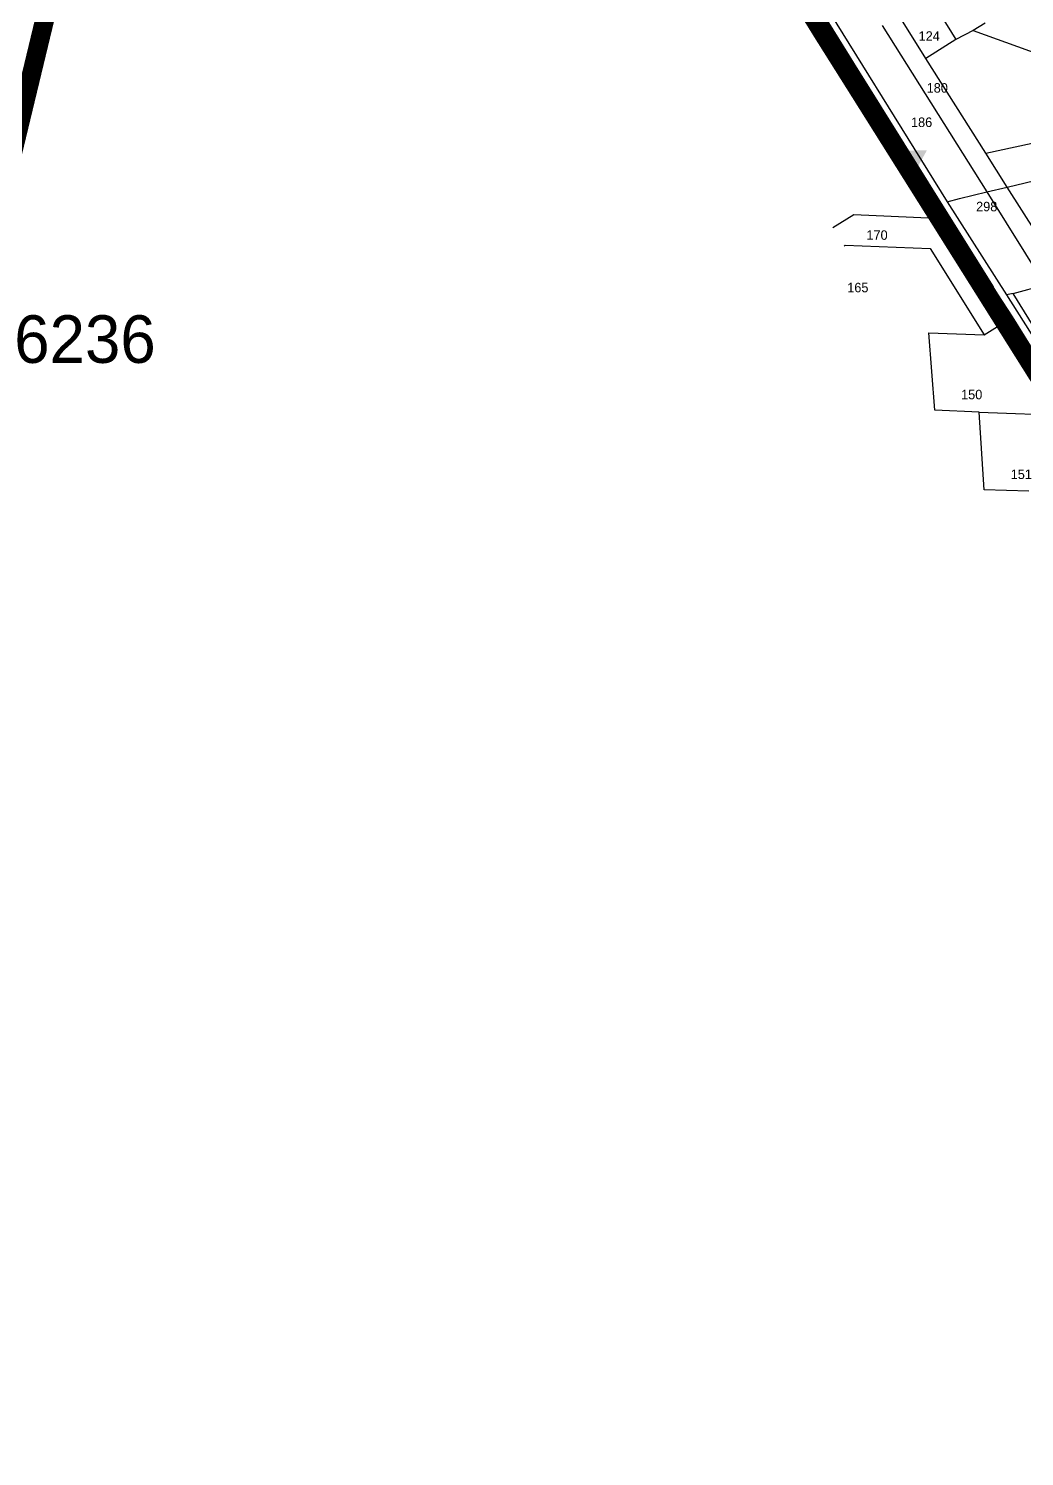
# Model space of a CAD drawing. Extents: x -493 to 187849, y -1657 to 664362.
# Drawn here: x 185496 to 186019, y 662117 to 662868 of the extents above; entities that cross this region are included whole.
import ezdxf

# ---------------------------------------------------------------- set-up
doc = ezdxf.new("R2010")
doc.units = 0
doc.header["$MEASUREMENT"] = 0
doc.layers.get('0').update_dxf_attribs({"linetype": 'CONTINUOUS'})
for name, color, linetype in [('0DXF_GUSH', 3, 'CONTINUOUS'), ('0G_GV_LIN', 10, 'CONTINUOUS'), ('1DXF_GUSH', 3, 'CONTINUOUS'), ('1G_GV_LIN', 1, 'CONTINUOUS'), ('BOUNDARY', 1, 'CONTINUOUS'), ('GBOUND_BOUNDARY', 5, 'CONTINUOUS')]:
    doc.layers.add(name, color=color, linetype=linetype)
doc.styles.get("Standard").update_dxf_attribs({"font": 'dimheb.shx'})

# ---------------------------------------------------------------- blocks, each defined once
blk = doc.blocks.new('TVC_FENCE')
blk.add_solid([(-0.5, 0), (0.5, 0), (0, 0.866)])

msp = doc.modelspace()

# ---------------------------------------------------------------- linework, layer by layer
at = {"layer": '0DXF_GUSH'}
for points in [[(185929.19, 662849.44), (185899, 662896.88)], [(185899.69, 662897.13), (185929.19, 662849.44)], [(185902.86, 662898.31), (185978.34, 662776.63)], [(185965.16, 662890.56), (185982.97, 662861.88)], [(185967.14, 662851.94), (185949.03, 662880.75)], [(185503.15, 662877.79), (185484.37, 662804.98), (185481.43, 662792.91), (185479.59, 662785.36), (185478.92, 662782.9), (185477.77, 662778.79)], [(185944.2, 662869.13), (185999.2, 662781.75)], [(185992.03, 662866.63), (185982.97, 662861.88)], [(185998.33, 662870.38), (185992.03, 662866.63)], [(185992.03, 662866.63), (186074.52, 662836.88)], [(185982.97, 662861.88), (185967.14, 662851.94)], [(185943.61, 662826.06), (185929.19, 662849.44)], [(185929.19, 662849.44), (185943.61, 662826.06)], [(185998.69, 662802.19), (185967.14, 662851.94)], [(185980.31, 662767.5), (185943.61, 662826.06)], [(185943.61, 662826.06), (185980.31, 662767.5)], [(185998.69, 662802.19), (186078.16, 662819.25)], [(186009.84, 662784.31), (185998.69, 662802.19)], [(186009.84, 662784.31), (186038.27, 662791.06)], [(185978.34, 662776.63), (185984.91, 662778.31), (185999.2, 662781.75)], [(185999.2, 662781.75), (186009.84, 662784.31)], [(185999.2, 662781.75), (186029.67, 662732.88)], [(186025.34, 662760), (186009.84, 662784.31)], [(185978.34, 662776.63), (186009.5, 662727.69)], [(185980.31, 662767.5), (185929.25, 662769.79), (185918.31, 662762.94)], [(186002.49, 662731.88), (185995.49, 662743.12), (185980.31, 662767.5)], [(186002.49, 662731.88), (185995.49, 662743.12), (185980.31, 662767.5)], [(185924.28, 662753.45), (185924.8, 662753.77), (185969.36, 662751.94), (185997.81, 662706.67)], [(186004.78, 662728.22), (186003.91, 662729.62), (186002.49, 662731.88)], [(186004.78, 662728.22), (186003.91, 662729.62), (186002.49, 662731.88)], [(186012.98, 662728.44), (186029.67, 662732.88)], [(186012.69, 662716.05), (186004.78, 662728.22)], [(186012.69, 662716.05), (186004.78, 662728.22)], [(186012.98, 662728.44), (186009.5, 662727.69)], [(186009.5, 662727.69), (186042.44, 662675.63)], [(186027.16, 662705.5), (186012.98, 662728.44)], [(185997.81, 662706.67), (186010.94, 662714.94), (186012.69, 662716.05)], [(186044.23, 662665.33), (186012.69, 662716.05)], [(186044.23, 662665.33), (186012.69, 662716.05)], [(185995.12, 662666.09), (185971.81, 662667), (185968.79, 662707.69), (185997.81, 662706.67)], [(185995.12, 662666.09), (186042.92, 662664.18), (186044.91, 662664.24)], [(186021.29, 662624.48), (185997.82, 662625.24), (185995.12, 662666.09)]]:
    msp.add_lwpolyline(points, dxfattribs=at)
at = {"layer": '0G_GV_LIN'}
for points in [[(185644.05, 663252.33), (185638.73, 663252.54), (185595.03, 663253.48), (185585.81, 663216.24), (185567.18, 663131.82), (185531.66, 662995.15), (185531.73, 662994.43), (185530.53, 662988.71), (185528.9, 662980.68), (185511.74, 662914.24), (185506.9, 662893.21), (185503.15, 662877.79), (185484.37, 662804.98), (185481.43, 662792.91), (185479.59, 662785.36), (185478.92, 662782.9), (185477.77, 662778.79), (185475.89, 662770.47), (185470.93, 662751.51), (185462.6, 662719), (185453.57, 662683.78), (185446.88, 662657.94), (185444.61, 662648.97)], [(186002.49, 662731.88), (185980.14, 662767.5), (185943.47, 662825.97), (185928.88, 662849.24), (185899, 662896.88)], [(185899.69, 662897.13), (185929.19, 662849.44), (185943.61, 662826.06), (185980.31, 662767.5), (185995.56, 662743.17), (186002.49, 662731.88)], [(186004.78, 662728.22), (186002.49, 662731.88)], [(186004.78, 662728.22), (186003.88, 662729.61), (186002.49, 662731.88)], [(186044.23, 662665.33), (186012.69, 662716.05), (186004.78, 662728.22)], [(186044.23, 662665.33), (186012.5, 662715.93), (186004.78, 662728.22)]]:
    msp.add_lwpolyline(points, dxfattribs=at)
at = {"layer": 'GBOUND_BOUNDARY', "color": 5, "const_width": 10}
for points in [[(185901.43, 662884.01), (185913.37, 662864.72), (185934.27, 662831.52), (186087.06, 662588.42), (186156.32, 662477.73), (186242.64, 662289.13), (186269.53, 662225.12), (186309.18, 662131.89), (186443.81, 661933.57)], [(185901.43, 662884.01), (185913.37, 662864.72), (185934.27, 662831.52), (186087.06, 662588.42), (186156.32, 662477.73), (186242.64, 662289.13), (186269.53, 662225.12), (186309.18, 662131.89), (186443.81, 661933.57)], [(185482.33, 662781.85), (185505.57, 662878.38)], [(185482.33, 662781.85), (185505.57, 662878.38)]]:
    msp.add_lwpolyline(points, dxfattribs=at)

# ---------------------------------------------------------------- block references
at = {"layer": 'BOUNDARY', "color": 1, "linetype": 'CONTINUOUS', "xscale": 10, "yscale": 10, "zscale": 10}
for p, rotation in [((185960.28, 662799.16), 300.9305548057542), ((186014.45, 662712.79), 122.0697884206855)]:
    msp.add_blockref('TVC_FENCE', p, dxfattribs=dict(at, rotation=rotation))

# ---------------------------------------------------------------- texts
at = {"layer": '1DXF_GUSH'}
for s, p in [('124', (185963.34, 662861.17)), ('180', (185967.57, 662833.93)), ('186', (185959.35, 662815.86)), ('298', (185993.55, 662771.57)), ('170', (185935.92, 662756.58)), ('165', (185925.84, 662729.01)), ('150', (185985.66, 662672.77)), ('151', (186011.74, 662630.87))]:
    msp.add_text(s, height=5, dxfattribs=at).set_placement(p)
at = {"layer": '1G_GV_LIN'}
msp.add_text('6236', height=25, dxfattribs=at).set_placement((185488.1, 662691.91))

doc.saveas('drawing.dxf')
